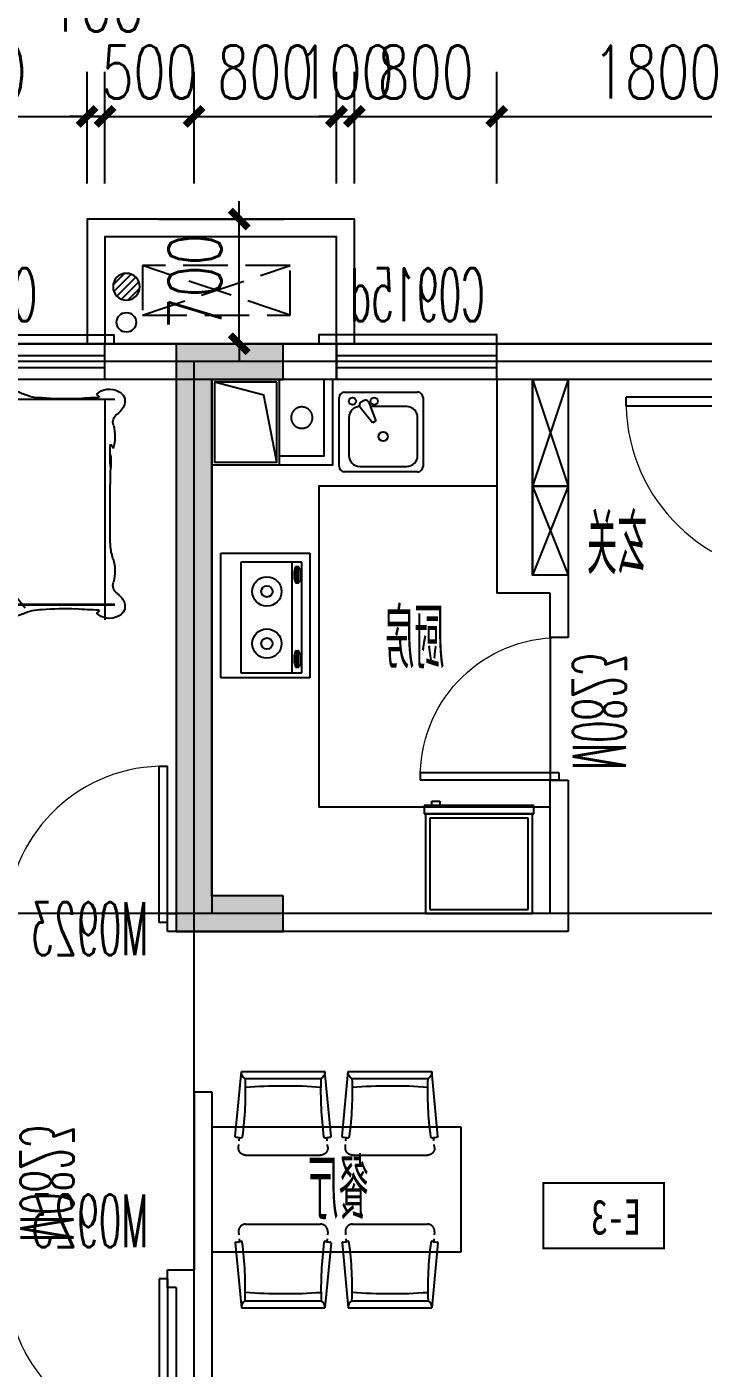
# Model space of a CAD drawing. Extents: x -129588 to 17450, y 1144 to 109436.
# Drawn here: x -14453 to -10655, y 18946 to 26478 of the extents above; entities that cross this region are included whole.
import ezdxf

# ---------------------------------------------------------------- set-up
doc = ezdxf.new("R2010")
doc.units = 0
doc.header["$LTSCALE"] = 1000
doc.header["$MEASUREMENT"] = 0
doc.linetypes.add('DASH', pattern=[0.35, 0.25, -0.1])
doc.linetypes.add('PS', pattern=[3200, 1500, -200, 1500])
for name, color, linetype in [('_S-空调立管', 7, 'Continuous'), ('A-Lvtry', 5, 'Continuous'), ('A-烟气道', 105, 'Continuous'), ('A-空调室外机', 5, 'DASH'), ('A-第三道尺寸线', 105, 'Continuous'), ('A-线脚看线', 9, 'Continuous'), ('DOTE', 16, 'Continuous'), ('NL', 5, 'Continuous'), ('PS', 6, 'PS'), ('PUB_HATCH', 8, 'Continuous'), ('PUB_TEXT', 7, 'Continuous'), ('WALL', 2, 'Continuous'), ('WINDOW', 4, 'Continuous'), ('WINDOW_TEXT', 7, 'Continuous'), ('剪力墙', 6, 'Continuous'), ('商业', 2, 'Continuous'), ('户型标示', 7, 'Continuous'), ('栏杆', 142, 'Continuous')]:
    doc.layers.add(name, color=color, linetype=linetype)
for name, color, linetype, plot in [('A-area(算全面积)', 21, 'Continuous', False), ('A-area(算半面积)', 23, 'Continuous', False), ('A-FUR', 8, 'Continuous', False)]:
    doc.layers.add(name, color=color, linetype=linetype, plot=plot)
doc.styles.add('_TCH_DIM_T3', font='SIMPLEX.shx', dxfattribs={"width": 0.705882, "bigfont": 'GBCBIG.shx'})
doc.styles.add('_TCH_WINDOW', font='SIMPLEX.shx', dxfattribs={"width": 0.7, "height": 3.5, "bigfont": 'GBCBIG.shx'})
doc.styles.get("Standard").update_dxf_attribs({"font": 'gbenor.shx', "width": 0.7, "bigfont": 'gbcbig.shx'})
doc.styles.add('黑体', font='simhei.ttf', dxfattribs={"width": 0.7})
doc.dimstyles.new('_TCH_ARCH&&100', dxfattribs={"dimtxt": 297.5, "dimasz": 100, "dimexe": 250, "dimexo": 300, "dimgap": 100, "dimtad": 1, "dimdec": 0, "dimzin": 0, "dimdsep": 46, "dimtxsty": '_TCH_DIM_T3', "dimblk": 'ARCHTICK', "dimcen": 0.09, "dimclrt": 7, "dimazin": 2, "dimtfac": 1, "dimtdec": 0, "dimtix": 1, "dimtmove": 2, "dimatfit": 3, "dimfxl": 0, "dimtolj": 1, "dimtzin": 0, "dimarcsym": 0})

# ---------------------------------------------------------------- blocks, each defined once
blk = doc.blocks.new('jgjlq030328')
at = {"layer": 'PUB_HATCH'}
blk.add_hatch(color=256, dxfattribs=at).paths.add_polyline_path([(-259335, 13911.9), (-259735, 13911.9), (-259735, 16811.9), (-259335, 16811.9), (-259335, 17011.9), (-259935, 17011.9), (-259935, 13711.9), (-259735, 13711.9), (-259335, 13711.9)])
at = {"layer": '剪力墙'}
blk.add_lwpolyline([(-259335, 13911.9), (-259735, 13911.9), (-259735, 16811.9), (-259335, 16811.9), (-259335, 17011.9), (-259935, 17011.9), (-259935, 13711.9), (-259735, 13711.9), (-259335, 13711.9)], close=True, dxfattribs=at)
blk = doc.blocks.new('zhouxianssceng0329')
at = {"layer": 'DOTE'}
for p, q in [((-3313.7, 143398.2), (-44988.6, 143398.2)), ((-13513.7, 132089.9), (-13513.7, 143398.2)), ((5501.3, 143298.2), (-44988.6, 143298.2)), ((5501.3, 140298.2), (-44988.6, 140298.2))]:
    blk.add_line(p, q, dxfattribs=at)
blk = doc.blocks.new('zt1')
at = {"layer": 'A-Lvtry', "linetype": 'Continuous'}
for p, q in [((-700, 0), (0, 0)), ((-700, -500), (-700, 0)), ((0, 0), (0, -500)), ((0, -500), (-700, -500))]:
    blk.add_line(p, q, dxfattribs=at)
at = {"layer": 'A-Lvtry'}
for p, q in [((-673.5, -113.1), (-673.5, -455.5)), ((-50.7, -113.1), (-673.5, -113.1)), ((-50.7, -455.5), (-50.7, -113.1)), ((-673.5, -399.8), (-50.7, -399.8)), ((-640.9, -422.1), (-640.8, -433.8)), ((-565.7, -431.5), (-630.4, -431.5)), ((-630.4, -431.5), (-630.4, -448.2)), ((-630.4, -448.2), (-565.7, -448.2)), ((-565.7, -448.2), (-565.7, -431.5)), ((-549.1, -423.2), (-549.1, -433.7)), ((-167.9, -422.1), (-167.8, -433.8)), ((-157.4, -431.5), (-157.4, -448.2)), ((-92.7, -431.5), (-157.4, -431.5)), ((-157.4, -448.2), (-92.7, -448.2)), ((-92.7, -448.2), (-92.7, -431.5)), ((-76.1, -423.2), (-76.1, -433.7)), ((-673.5, -455.5), (-50.7, -455.5))]:
    blk.add_line(p, q, dxfattribs=at)
for points in [[(-549.1, -423.2, 0.259034), (-551, -419.8, 0.076276), (-562.5, -414.9, 0.036515), (-576.1, -412.4, 0.026615), (-594.9, -411.4, 0.026615), (-613.8, -412.4, 0.036515), (-627.3, -414.9, 0.076276), (-638.9, -419.8, 0.259034), (-640.8, -423.2, 0.078462), (-640.6, -424.5, 0.056762)], [(-549.1, -433.7, 0.259034), (-551, -430.3, 0.076276), (-562.5, -425.4, 0.036515), (-576.1, -422.9, 0.026615), (-594.9, -421.9, 0.026615), (-613.8, -422.9, 0.036515), (-627.3, -425.4, 0.076276), (-638.9, -430.3, 0.259034), (-640.8, -433.7, 0.259034), (-638.9, -437.2, 0.056762), (-630.4, -441.2, 0.036515)], [(-565.7, -442.9, 0.008736), (-562.5, -442.1, 0.076276), (-551, -437.2, 0.259034), (-549.1, -433.7, 0.259034)], [(-76.1, -423.2, 0.259034), (-78, -419.8, 0.076276), (-89.5, -414.9, 0.036515), (-103.1, -412.4, 0.026615), (-121.9, -411.4, 0.026615), (-140.8, -412.4, 0.036515), (-154.3, -414.9, 0.076276), (-165.9, -419.8, 0.259034), (-167.8, -423.2, 0.078462), (-167.6, -424.5, 0.056762)], [(-76.1, -433.7, 0.259034), (-78, -430.3, 0.076276), (-89.5, -425.4, 0.036515), (-103.1, -422.9, 0.026615), (-121.9, -421.9, 0.026615), (-140.8, -422.9, 0.036515), (-154.3, -425.4, 0.076276), (-165.9, -430.3, 0.259034), (-167.8, -433.7, 0.259034), (-165.9, -437.2, 0.056762), (-157.4, -441.2, 0.036515)], [(-92.7, -442.9, 0.008736), (-89.5, -442.1, 0.076276), (-78, -437.2, 0.259034), (-76.1, -433.7, 0.259034)]]:
    blk.add_lwpolyline(points, format="xyb", dxfattribs=at)
at = {"layer": 'A-Lvtry', "linetype": 'Continuous'}
for centre, radius in [((-508.4, -258.5), 82.5), ((-215.8, -258.5), 82.5), ((-508.4, -258.5), 31.6), ((-215.8, -258.5), 31.6)]:
    blk.add_circle(centre, radius, dxfattribs=at)
at = {"layer": 'A-Lvtry', "width": 0.8, "flags": 9}
for tag in ['YSIZE', 'XSIZE']:
    blk.add_attdef(tag, (-350, 0), '', height=0.5, dxfattribs=at)
blk = doc.blocks.new('t4')
at = {"layer": 'A-Lvtry'}
for p, q in [((3876514.8, 2551819.5), (3876514.8, 2552229.1)), ((3876545.3, 2552259.6), (3876931.4, 2552259.6)), ((3876819.6, 2552205.6), (3876606.3, 2552205.6)), ((3876961.9, 2552229.1), (3876961.9, 2551819.5)), ((3876545.3, 2552144.6), (3876545.3, 2551880.5)), ((3876790.3, 2552072.2), (3876875.1, 2552142)), ((3876913.8, 2552122.3), (3876905.6, 2552136.5)), ((3876800.4, 2552054.6), (3876790.3, 2552072.2)), ((3876903.3, 2552093.1), (3876800.4, 2552054.6)), ((3876880.6, 2551880.5), (3876880.6, 2552084.6)), ((3876606.3, 2551819.5), (3876819.6, 2551819.5)), ((3876931.4, 2551789), (3876545.3, 2551789))]:
    blk.add_line(p, q, dxfattribs=at)
for centre, major_axis, start_param, end_param in [((3876545.3, 2552229.1), (-21.6, 21.6), -0.785398, 0.785398), ((3876606.3, 2552144.6), (-43.1, 43.1), -0.785398, 0.785398), ((3876819.6, 2552144.6), (43.1, 43.1), 5.497787, 7.068583), ((3876911.1, 2552185.3), (-14.4, 14.4), 4.712389, 10.995574), ((3876931.4, 2552229.1), (-21.6, 21.6), 3.926991, 5.497787), ((3876888, 2552126.3), (14.4, 14.4), 6.021386, 7.757331), ((3876896.2, 2552112.2), (-14.4, 14.4), 2.714645, 4.45059), ((3876911.1, 2552063.4), (14.4, 14.4), 6.283185283893945, 12.56637059107353), ((3876713, 2552012.6), (18, 18), 6.283185283897186, 12.56637059107677), ((3876545.3, 2551819.5), (21.6, 21.6), 2.356194, 3.926991), ((3876606.3, 2551880.5), (-43.1, 43.1), 0.785398, 2.356194), ((3876819.6, 2551880.5), (-43.1, 43.1), 2.356194, 3.926991), ((3876931.4, 2551819.5), (-21.6, 21.6), 2.356194, 3.926991)]:
    blk.add_ellipse(centre, major_axis=major_axis, ratio=1, start_param=start_param, end_param=end_param, dxfattribs=at)
blk = doc.blocks.new('BX1')
at = {"layer": 'A-Lvtry'}
for p, q in [((-560, 8), (-607.7, 8)), ((-607.7, 8), (-607.7, -608)), ((-560, -608), (-560, 8)), ((0, 0), (-560, 0)), ((0, -600), (0, 0)), ((-560, 0), (-560, -600)), ((-24, -24), (-536, -24)), ((-536, -24), (-536, -576)), ((-24, -576), (-24, -24)), ((-631.1, -564.3), (-631.1, -520)), ((-631.1, -520), (-607.7, -520)), ((-607.7, -520), (-607.7, -564.3)), ((-607.7, -564.3), (-631.1, -564.3)), ((-560, -600), (0, -600)), ((-536, -576), (-24, -576)), ((-607.7, -608), (-560, -608))]:
    blk.add_line(p, q, dxfattribs=at)
blk = doc.blocks.new('QWER34324')
at = {"layer": 'A-FUR'}
for p, q in [((-500, 0), (0, 0)), ((-40, -1200), (-40, 0)), ((-40, 0), (0, 0)), ((0, 0), (0, -1200)), ((-40, -11.5), (-2054.4, -11.5)), ((-40, -11.5), (-2054.4, -11.5)), ((-1999.7, -11.5), (-1999.7, -1251.2)), ((-608.2, -11.5), (-1552.4, -1182.5)), ((-575.1, -11.5), (-1363.6, -1208.2)), ((-570.6, -11.5), (-570.6, -144)), ((-519.8, -11.5), (-519.8, -134.5)), ((-63, -1125.7), (-63, -109.1)), ((-678.3, -172.7), (-678.3, -1028.2)), ((-336.3, -1028.2), (-336.3, -172.7)), ((-570.6, -1040.9), (-570.6, -1208.2)), ((-519.8, -1050.4), (-519.8, -1208.2)), ((-473.4, -1060.8), (-473.4, -1125.7)), ((-40, -1161.5), (-2054.4, -1161.5)), ((-40, -1165.5), (-2054.4, -1165.5)), ((0, -1200), (-500, -1200)), ((0, -1200), (-40, -1200))]:
    blk.add_line(p, q, dxfattribs=at)
for centre, radius, start, end in [((-2050.6, -24), 61.8, 114.65516, 197.05817), ((-2025.4, -60.8), 106, 45.78413, 118.72126), ((-1950.6, -0.8), 16, 93.39574, 183.44183), ((-1636.1, 205.2), 209.3, 267.15615, 297.45765), ((-1447.1, -169), 209.9, 87.96316, 116.12762), ((-1430.8, -151), 192, 63.04698, 92.64916), ((-1225.8, 355.3), 355.3, 250.60635, 272.32801), ((-1221.3, -2275.3), 2275.6, 85.96877, 89.74947), ((-1983, 13.6), 138.4, 203.70607, 231.95597), ((-1965.7, -1216.9), 1215.2, 83.96781, 90.04075), ((-1770.2, 1149.8), 1160.2, 266.64954, 276.11997), ((-909.2, 1295.3), 1309.4, 263.33019, 272.35813), ((-778.2, -1523.7), 1512.6, 87.0776, 92.9224), ((-655.9, 791.2), 805.5, 266.782, 275.59148), ((-480.7, -586.2), 583.8, 86.03666, 99.53314), ((-58.4, -703), 749.3, 113.83469, 131.46224), ((532.5, -1280), 1548.8, 124.57489, 131.88808), ((-774.9, -21402.4), 21401.2, 88.49238, 89.10433), ((-1546.8, -1386.7), 1810.6, 37.31306, 49.42063), ((-689.8, -564.3), 637.9, 26.40883, 59.00025), ((-268.2, -607.5), 539, 67.62117, 92.10241), ((-160, -2948.1), 2939.9, 87.66163, 91.01156), ((-2098.3, -139.8), 53.6, 340.23108, 55.86441), ((-507.3, -588.1), 449.1, 67.62117, 112.37883), ((-1819.9, -219), 236, 164.99871, 197.18078), ((-2002.9, -297.8), 43.4, 129.07345, 167.94605), ((-2962.5, -319.7), 933.9, 354.95264, 3.41649), ((-605.2, 111.5), 625, 295.48, 321.15009), ((-1219.9, -370.7), 812.7, 176.67233, 181.72422), ((-3003.8, -350.3), 972.9, 356.95871, 1.57587), ((-9950.5, -649.5), 7922.3, 358.6733, 1.8401), ((-7673.2, -3674.4), 8087.9, 20.45865, 24.04845), ((-1523.8, 282.7), 1810.6, 309.96455, 322.68694), ((-2329.2, -812.3), 299.6, 341.30518, 356.04213), ((-666.8, -563.7), 637.9, 300.99975, 333.59117), ((-1819.9, -978), 236, 162.81922, 195.00129), ((-2098.3, -1057.2), 53.6, 304.13559, 19.76892), ((-507.3, -612.9), 449.1, 247.62117, 292.37883), ((555.5, 176), 1548.8, 231.63721, 235.42511), ((-1983, -1210.6), 138.4, 128.04403, 156.29393), ((-268.2, -627.3), 539, 247.62117, 292.37883), ((-35.4, -425), 749.3, 237.46377, 246.16531), ((-2050.6, -1173), 61.8, 162.94183, 245.34484), ((-1950.6, -1196.2), 16, 176.55817, 266.60426), ((-1965.7, 19.9), 1215.2, 269.95925, 276.03219), ((-1770.2, -2346.8), 1160.2, 83.88003, 93.35046), ((-1636.1, -1402.2), 209.3, 62.54235, 92.84385), ((-1225.8, -1552.3), 355.3, 87.67199, 109.39365), ((-1221.3, 1078.3), 2275.6, 270.25053, 274.03123), ((-909.2, -2492.3), 1309.4, 87.64187, 96.66981), ((-778.2, 326.7), 1512.6, 267.0776, 272.9224), ((-655.9, -1988.2), 805.5, 84.40852, 93.218), ((-480.7, -610.8), 583.8, 260.46686, 273.96334), ((-774.9, 20205.4), 21401.2, 270.89567, 271.50762), ((-160, 1751.1), 2939.9, 268.98844, 272.33837), ((-2025.4, -1136.2), 106, 241.27874, 314.21587), ((-1447.1, -1028), 209.9, 243.87238, 272.03684), ((-1430.8, -1046), 192, 267.35084, 296.95302)]:
    blk.add_arc(centre, radius, start, end, dxfattribs=at)
blk = doc.blocks.new('chair4')
at = {"linetype": 'DASH', "ltscale": 200}
for p, q in [((-426.4, 250.4), (-410.4, 248.9)), ((-470, 210.5), (-470, -210.5)), ((-426.4, -250.4), (-410.4, -248.9))]:
    blk.add_line(p, q, dxfattribs=at)
at = {"ltscale": 20}
for p, q in [((-388.8, 247), (-371.7, 245.5)), ((-364.8, 269), (0, 234.3)), ((0, 234.3), (0, -234.3)), ((-40, 213.8), (-40, -213.8)), ((-388.8, -247), (-371.7, -245.5)), ((-364.8, -269), (0, -234.3))]:
    blk.add_line(p, q, dxfattribs=at)
at = {"linetype": 'DASH', "ltscale": 200, "extrusion": (0, 0, -1)}
for centre, start_param, end_param in [((-430, 210.5), 3.926991, 5.586837), ((-430, -210.5), 2.267145, 3.926991)]:
    blk.add_ellipse(centre, major_axis=(28.3, 28.3), ratio=1, start_param=start_param, end_param=end_param, dxfattribs=at)
at = {"ltscale": 20, "extrusion": (0, 0, -1)}
for centre, major_axis, ratio, start_param, end_param in [((-365.9, 237.3), (5.66, -5.66), 1, 0.914477, 2.702691), ((-440.3, 264.1), (50.3, 50.3), 1, 0.774487, 1.131895), ((-365.2, 265), (2.83, 2.83), 1, 3.91608, 5.586837), ((-124.5, 1886.5), (-1792.2, 85), 0.932857, 4.621064, 4.803714), ((-6.5, 197.7), (26.3, 26.3), 1, 4.375488, 5.671939), ((-2032.8, -2.5), (-3, 2384.1), 0.819086, 1.481782, 1.659811), ((-124.5, -1886.5), (1792.2, 85), 0.932857, 4.621064, 4.803714), ((-6.5, -197.7), (26.3, 26.3), 1, 2.182042, 3.478494), ((-365.9, -237.3), (5.66, 5.66), 1, 3.580494, 5.368708), ((-440.3, -264.1), (50.3, -50.3), 1, -1.131895, -0.774487), ((-365.2, -265), (2.83, -2.83), 1, 0.696349, 2.367105)]:
    blk.add_ellipse(centre, major_axis=major_axis, ratio=ratio, start_param=start_param, end_param=end_param, dxfattribs=at)
blk = doc.blocks.new('canzhuo01')
for p, q in [((38356.8, 175032.9), (36956.8, 175032.9)), ((38356.8, 174332.9), (38356.8, 175032.9)), ((36956.8, 174332.9), (38356.8, 174332.9))]:
    blk.add_line(p, q)
at = {"extrusion": (0, 0, -1), "xscale": -1, "zscale": -1, "rotation": 270}
for p in [(-37356.8, 175346.8), (-37956.8, 175346.8)]:
    blk.add_blockref('chair4', p, dxfattribs=at)
at = {"xscale": -1, "rotation": 90}
for p in [(37356.8, 174018.9), (37956.8, 174018.9)]:
    blk.add_blockref('chair4', p, dxfattribs=at)
blk = doc.blocks.new('ktswaj')
at = {"linetype": 'DASH'}
blk.add_lwpolyline([(15990.1, 179082.6), (15990.1, 178253.3), (16268.4, 178253.3), (16268.4, 179082.6)], close=True, dxfattribs=at)
for points in [[(15990.1, 179082.6), (16268.4, 178253.3)], [(15990.1, 178253.3), (16268.4, 179082.6)]]:
    blk.add_lwpolyline(points, dxfattribs=at)
blk = doc.blocks.new('$DorLib2D$00000001')
for p, q in [((0.45, 0.975), (0.5, 0.975)), ((0.45, 0), (0.45, 0.975)), ((0.5, 0), (0.5, 0.975)), ((0.5, 0), (0.45, 0))]:
    blk.add_line(p, q)
at = {"lineweight": 13}
blk.add_arc((0.475, 0), 0.975, 91.46928, 180, dxfattribs=at)
blk = doc.blocks.new('$TCHSYS$WIN2D')
for p, q in [((-0.5, 0.5), (0.5, 0.5)), ((-0.5, 0.5), (-0.5, -0.5)), ((0.5, 0.5), (0.5, -0.5)), ((0.5, 0.1667), (-0.5, 0.1667)), ((0.5, -0.1667), (-0.5, -0.1667)), ((-0.5, -0.5), (0.5, -0.5))]:
    blk.add_line(p, q)
blk = doc.blocks.new('a3huxing0323')
at = {"layer": 'A-FUR'}
for p, q in [((6407.6, 169334.8), (6607.6, 168734.8)), ((6607.6, 169334.8), (6407.6, 168734.8)), ((6607.6, 168734.8), (6407.6, 168234.8)), ((6407.6, 168734.8), (6607.6, 168234.8))]:
    blk.add_line(p, q, dxfattribs=at)
for points in [[(6407.6, 168734.8), (6607.6, 168734.8), (6607.6, 169334.8), (6407.6, 169334.8)], [(6407.6, 168234.8), (6607.6, 168234.8), (6607.6, 168734.8), (6407.6, 168734.8)]]:
    blk.add_lwpolyline(points, close=True, dxfattribs=at)
at = {"layer": 'A-Lvtry', "ltscale": 3}
blk.add_lwpolyline([(6807.5, 168734.8), (7807.5, 168734.8), (7807.5, 166934.8), (6507.5, 166934.8)], dxfattribs=at)
at = {"layer": 'A-烟气道'}
for points in [[(8027.6, 169334.8), (8407.6, 169334.8), (8407.6, 168854.8), (8027.6, 168854.8)], [(8042.6, 169319.8), (8392.6, 169319.8), (8392.6, 168869.8), (8042.6, 168869.8)]]:
    blk.add_lwpolyline(points, close=True, dxfattribs=at)
blk.add_lwpolyline([(8042.6, 168869.8), (8116, 169245.7), (8392.6, 169319.8)], dxfattribs=at)
at = {"layer": 'PS', "ltscale": 0.5}
blk.add_circle((7902.6, 169119.8), 60, dxfattribs=at)
at = {"layer": 'WALL'}
for p, q in [((5007.6, 169534.8), (6707.6, 169534.8)), ((6807.6, 169534.8), (6707.6, 169534.8)), ((6807.6, 169334.8), (6807.6, 169534.8)), ((8507.6, 169534.8), (7707.6, 169534.8)), ((7707.6, 169534.8), (7707.6, 169334.8)), ((9007.6, 169534.8), (8507.6, 169534.8)), ((9007.6, 169334.8), (9007.6, 169534.8)), ((5207.6, 169334.8), (6607.6, 169334.8)), ((6607.6, 169334.8), (6607.6, 168234.8)), ((6807.6, 169334.8), (6807.6, 168134.8)), ((7707.6, 169334.8), (8407.6, 169334.8)), ((8407.6, 169334.8), (8407.6, 166334.8)), ((8607.6, 169334.8), (8607.6, 166334.8)), ((8607.6, 169334.8), (9007.6, 169334.8)), ((6407.6, 168234.8), (6607.6, 168234.8)), ((6407.6, 168234.8), (6407.6, 167884.8)), ((6507.6, 168134.8), (6807.6, 168134.8)), ((6507.6, 167884.8), (6507.6, 168134.8)), ((6407.6, 167884.8), (6507.6, 167884.8)), ((6507.6, 167084.8), (6407.6, 167084.8)), ((6407.6, 167084.8), (6407.6, 166234.8)), ((6507.6, 166334.8), (6507.6, 167084.8)), ((6507.6, 166334.8), (8407.6, 166334.8)), ((8657.6, 166334.8), (8607.6, 166334.8)), ((8657.6, 166234.8), (8657.6, 166334.8)), ((6407.6, 166234.8), (8507.6, 166234.8)), ((8507.6, 166234.8), (8657.6, 166234.8)), ((8407.6, 165334.8), (8407.6, 164334.8)), ((8507.6, 165334.8), (8407.6, 165334.8)), ((8507.6, 165334.8), (8507.6, 164334.8)), ((8407.6, 164334.8), (8407.6, 160734.8)), ((8657.6, 164334.8), (8507.6, 164334.8)), ((8657.6, 164234.8), (8657.6, 164334.8)), ((8607.6, 164234.8), (8657.6, 164234.8)), ((8607.6, 164234.8), (8607.6, 160734.8))]:
    blk.add_line(p, q, dxfattribs=at)
for points in [[(8027.6, 168854.8), (7727.6, 168854.8), (7727.6, 169334.8)], [(8027.6, 168904.8), (7777.6, 168904.8), (7777.6, 169334.8)]]:
    blk.add_lwpolyline(points, dxfattribs=at)
at = {"layer": 'WINDOW'}
blk.add_line((6507.6, 167884.8), (6507.6, 167084.8), dxfattribs=at)
at = {"layer": '户型标示', "color": 2, "const_width": 11.2}
blk.add_lwpolyline([(6546.4, 164821.9), (5868.7, 164821.9), (5868.7, 164455.5), (6546.4, 164455.5)], close=True, dxfattribs=at)
at = {"layer": '栏杆'}
for points in [[(7607.6, 169534.8), (7607.6, 170234.8), (9107.6, 170234.8), (9107.6, 169534.8)], [(7707.6, 169534.8), (7707.6, 170134.8), (9007.6, 170134.8), (9007.6, 169534.8)]]:
    blk.add_lwpolyline(points, dxfattribs=at)
at = {"layer": 'A-FUR', "xscale": -1}
blk.add_blockref('canzhuo01', (45364.4, -9898.1), dxfattribs=at)
at = {"layer": 'A-Lvtry', "extrusion": (-1.08889e-08, -3.92285e-11, -1), "zscale": -1.000000000000011}
for name, p, rotation in [('zt1', (-8357.3, 168359.4), 90.00000133402135), ('BX1', (-6607.5, 166334.8), 270)]:
    blk.add_blockref(name, p, dxfattribs=dict(at, rotation=rotation))
at = {"layer": 'A-空调室外机', "extrusion": (0, 0, -1), "zscale": -1, "rotation": 90}
blk.add_blockref('ktswaj', (170285.3, 153705.5), dxfattribs=at)
at = {"layer": 'WALL'}
blk.add_blockref('QWER34324', (11007.6, 169234.8), dxfattribs=at)
at = {"layer": 'WINDOW'}
ref = blk.add_blockref('$TCHSYS$WIN2D', (7257.6, 169434.8), dxfattribs=dict(at, xscale=900, yscale=-200, zscale=900))
ref.add_attrib('A', 'C0915d', (6876.1, 169661), dxfattribs={"layer": 'WINDOW_TEXT', "height": 297.5, "style": '_TCH_WINDOW', "width": 0.494118})
ref = blk.add_blockref('$TCHSYS$WIN2D', (9757.6, 169434.8), dxfattribs=dict(at, xscale=1500, yscale=-200, zscale=1500))
ref.add_attrib('A', 'C1515b', (9390.1, 169661), dxfattribs={"layer": 'WINDOW_TEXT', "height": 297.5, "style": '_TCH_WINDOW', "width": 0.494118})
ref = blk.add_blockref('$DorLib2D$00000001', (5107.6, 168734.8), dxfattribs=dict(at, xscale=-1000, yscale=1000, zscale=-1000, rotation=270))
ref.add_attrib('A', 'FDM1023', (4981.4, 168269.3), dxfattribs={"layer": 'WINDOW_TEXT', "height": 297.5, "rotation": 90, "style": '_TCH_WINDOW', "width": 0.494118})
ref = blk.add_blockref('$DorLib2D$00000001', (6457.6, 167484.8), dxfattribs=dict(at, xscale=800, yscale=800, zscale=800, rotation=270))
ref.add_attrib('A', 'M0823', (6381.4, 167141.8), dxfattribs={"layer": 'WINDOW_TEXT', "height": 297.5, "rotation": 90, "style": '_TCH_WINDOW', "width": 0.494118})
ref = blk.add_blockref('$DorLib2D$00000001', (9107.6, 166284.8), dxfattribs=dict(at, xscale=-900, yscale=900, zscale=-900))
ref.add_attrib('A', 'M0923', (8764.6, 166100.8), dxfattribs={"layer": 'WINDOW_TEXT', "height": 297.5, "style": '_TCH_WINDOW', "width": 0.494118})
ref = blk.add_blockref('$DorLib2D$00000001', (9657.6, 164834.8), dxfattribs=dict(at, xscale=800, yscale=800, zscale=800, rotation=270))
ref.add_attrib('A', 'M0823', (9481.4, 164491.8), dxfattribs={"layer": 'WINDOW_TEXT', "height": 297.5, "rotation": 90, "style": '_TCH_WINDOW', "width": 0.494118})
ref = blk.add_blockref('$DorLib2D$00000001', (9107.6, 164284.8), dxfattribs=dict(at, xscale=-900, yscale=-900, zscale=-900))
ref.add_attrib('A', 'M0923', (8764.6, 164461), dxfattribs={"layer": 'WINDOW_TEXT', "height": 297.5, "style": '_TCH_WINDOW', "width": 0.494118})
at = {"layer": '商业', "extrusion": (0, 0, -1), "zscale": -1, "rotation": 90}
blk.add_blockref('t4', (2544566.8, -3707699.1), dxfattribs=at)
at = {"layer": 'PUB_TEXT', "width": 0.7}
for s, p in [('玄关', (5961.5, 168239)), ('厨房', (7100.7, 167710.8)), ('餐厅', (7526.5, 164617.4))]:
    blk.add_text(s, height=337.59, dxfattribs=at).set_placement(p)
at = {"layer": '户型标示', "color": 2, "style": '黑体', "width": 0.7}
blk.add_text('E-3', height=197.15, dxfattribs=at).set_placement((5998.4, 164532.8))
blk = doc.blocks.new('ssxianjiao0329')
at = {"layer": 'A-线脚看线'}
for points in [[(-15563.7, 143498.2), (-15563.7, 143548.2), (-13963.7, 143548.2), (-13963.7, 143498.2)], [(-11813.6, 143498.2), (-11813.6, 143548.2), (-12813.6, 143548.2), (-12813.6, 143498.2)]]:
    blk.add_lwpolyline(points, dxfattribs=at)
blk = doc.blocks.new('hhhhxintongqutong0329')
at = {"layer": 'A-area(算全面积)'}
blk.add_lwpolyline([(-17613.7, 20582.6), (-17613.7, 13682.6), (-16213.7, 13682.6), (-16213.5, 16982.6), (-15613.7, 16982.6), (-15613.7, 16782.6), (-5513.7, 16782.6), (-5513.7, 20582.6)], close=True, dxfattribs=at)
blk = doc.blocks.new('_LV13')
at = {"color": 0}
for p, q in [((-0.071, 0.495), (-0.495, 0.071)), ((0.183, 0.465), (-0.465, -0.183)), ((0.354, 0.354), (-0.354, -0.354)), ((0.465, 0.183), (-0.183, -0.465)), ((0.495, -0.071), (0.071, -0.495))]:
    blk.add_line(p, q, dxfattribs=at)
blk.add_circle((0, 0), 0.5)
blk = doc.blocks.new('jfdsjjkjkh')
at = {"layer": '_S-空调立管'}
blk.add_lwpolyline([(-13893.7, 146763.3, -1), (-13893.7, 146653.3, -1)], format="xyb", close=True, dxfattribs=at)
at = {"layer": 'NL', "ltscale": 0.5, "extrusion": (0, 0, -1), "xscale": 150, "yscale": 150, "zscale": -150, "rotation": 90}
blk.add_blockref('_LV13', (13893.7, 146908.3), dxfattribs=at)
blk = doc.blocks.new('_ArchTick')
at = {"color": 0, "linetype": 'ByBlock', "const_width": 0.4}
blk.add_lwpolyline([(-0.5, -0.5), (0.5, 0.5)], dxfattribs=at)
blk = doc.blocks.new('*D317')
at = {"layer": 'A-第三道尺寸线', "color": 0, "lineweight": -2, "transparency": 16777216}
for p, q in [((-13260.2, 25398.2), (-13260.2, 25498.2)), ((-13713.7, 25398.2), (-13010.2, 25398.2)), ((-13260.2, 24698.2), (-13260.2, 25398.2)), ((-13713.7, 24698.2), (-13010.2, 24698.2)), ((-13260.2, 24698.2), (-13260.2, 24598.2))]:
    blk.add_line(p, q, dxfattribs=at)
at = {"layer": 'Defpoints', "color": 0, "transparency": 16777216}
for p in [(-14013.7, 25398.2), (-13260.2, 25398.2), (-14013.7, 24698.2)]:
    blk.add_point(p, dxfattribs=at)
at = {"layer": 'A-第三道尺寸线', "color": 0, "lineweight": -2, "transparency": 16777216, "xscale": 100, "yscale": 100, "zscale": 100}
for p, rotation in [((-13260.2, 25398.2), 270), ((-13260.2, 24698.2), 90)]:
    blk.add_blockref('_ArchTick', p, dxfattribs=dict(at, rotation=rotation))
at = {"layer": 'A-第三道尺寸线', "color": 7, "transparency": 16777216, "insert": (-13508.9, 25048.2), "char_height": 297.5, "attachment_point": 5, "rotation": 90, "style": '_TCH_DIM_T3'}
blk.add_mtext('\\A1;700', dxfattribs=at)
blk = doc.blocks.new('*D352')
at = {"layer": 'A-第三道尺寸线', "color": 0, "lineweight": -2, "transparency": 16777216}
for p, q in [((-15513.7, 25598.2), (-15513.7, 26224.5)), ((-14113.7, 25598.2), (-14113.7, 26224.5)), ((-15513.7, 25974.5), (-14113.7, 25974.5))]:
    blk.add_line(p, q, dxfattribs=at)
at = {"layer": 'Defpoints', "color": 0, "transparency": 16777216}
for p in [(-14113.7, 25974.5), (-15513.7, 25298.2), (-14113.7, 25298.2)]:
    blk.add_point(p, dxfattribs=at)
at = {"layer": 'A-第三道尺寸线', "color": 0, "lineweight": -2, "transparency": 16777216, "xscale": 100, "yscale": 100, "zscale": 100, "rotation": 180}
blk.add_blockref('_ArchTick', (-15513.7, 25974.5), dxfattribs=at)
at = {"layer": 'A-第三道尺寸线', "color": 0, "lineweight": -2, "transparency": 16777216, "xscale": 100, "yscale": 100, "zscale": 100}
blk.add_blockref('_ArchTick', (-14113.7, 25974.5), dxfattribs=at)
at = {"layer": 'A-第三道尺寸线', "color": 7, "transparency": 16777216, "insert": (-14813.7, 26223.3), "char_height": 297.5, "attachment_point": 5, "style": '_TCH_DIM_T3'}
blk.add_mtext('\\A1;1400', dxfattribs=at)
blk = doc.blocks.new('*D353')
at = {"layer": 'A-第三道尺寸线', "color": 0, "lineweight": -2, "transparency": 16777216}
for p, q in [((-14113.7, 25598.2), (-14113.7, 26224.5)), ((-14013.7, 25598.2), (-14013.7, 26224.5)), ((-14113.7, 25974.5), (-14213.7, 25974.5)), ((-14113.7, 25974.5), (-14013.7, 25974.5)), ((-14013.7, 25974.5), (-13913.7, 25974.5))]:
    blk.add_line(p, q, dxfattribs=at)
at = {"layer": 'Defpoints', "color": 0, "transparency": 16777216}
for p in [(-14013.7, 25974.5), (-14113.7, 25298.2), (-14013.7, 25298.2)]:
    blk.add_point(p, dxfattribs=at)
at = {"layer": 'A-第三道尺寸线', "color": 0, "lineweight": -2, "transparency": 16777216, "xscale": 100, "yscale": 100, "zscale": 100}
blk.add_blockref('_ArchTick', (-14113.7, 25974.5), dxfattribs=at)
at = {"layer": 'A-第三道尺寸线', "color": 0, "lineweight": -2, "transparency": 16777216, "xscale": 100, "yscale": 100, "zscale": 100, "rotation": 180}
blk.add_blockref('_ArchTick', (-14013.7, 25974.5), dxfattribs=at)
at = {"layer": 'A-第三道尺寸线', "color": 7, "transparency": 16777216, "insert": (-14063.7, 26599.5), "char_height": 297.5, "attachment_point": 5, "style": '_TCH_DIM_T3'}
blk.add_mtext('\\A1;100', dxfattribs=at)
blk = doc.blocks.new('*D354')
at = {"layer": 'A-第三道尺寸线', "color": 0, "lineweight": -2, "transparency": 16777216}
for p, q in [((-14013.7, 25598.2), (-14013.7, 26224.5)), ((-13513.7, 25598.2), (-13513.7, 26224.5)), ((-14013.7, 25974.5), (-14113.7, 25974.5)), ((-14013.7, 25974.5), (-13513.7, 25974.5)), ((-13513.7, 25974.5), (-13413.7, 25974.5))]:
    blk.add_line(p, q, dxfattribs=at)
at = {"layer": 'Defpoints', "color": 0, "transparency": 16777216}
for p in [(-13513.7, 25974.5), (-14013.7, 25298.2), (-13513.7, 25298.2)]:
    blk.add_point(p, dxfattribs=at)
at = {"layer": 'A-第三道尺寸线', "color": 0, "lineweight": -2, "transparency": 16777216, "xscale": 100, "yscale": 100, "zscale": 100}
blk.add_blockref('_ArchTick', (-14013.7, 25974.5), dxfattribs=at)
at = {"layer": 'A-第三道尺寸线', "color": 0, "lineweight": -2, "transparency": 16777216, "xscale": 100, "yscale": 100, "zscale": 100, "rotation": 180}
blk.add_blockref('_ArchTick', (-13513.7, 25974.5), dxfattribs=at)
at = {"layer": 'A-第三道尺寸线', "color": 7, "transparency": 16777216, "insert": (-13763.7, 26223.3), "char_height": 297.5, "attachment_point": 5, "style": '_TCH_DIM_T3'}
blk.add_mtext('\\A1;500', dxfattribs=at)
blk = doc.blocks.new('*D355')
at = {"layer": 'A-第三道尺寸线', "color": 0, "lineweight": -2, "transparency": 16777216}
for p, q in [((-13513.7, 25598.2), (-13513.7, 26224.5)), ((-12713.7, 25598.2), (-12713.7, 26224.5)), ((-13513.7, 25974.5), (-12713.7, 25974.5))]:
    blk.add_line(p, q, dxfattribs=at)
at = {"layer": 'Defpoints', "color": 0, "transparency": 16777216}
for p in [(-12713.7, 25974.5), (-13513.7, 25298.2), (-12713.7, 25298.2)]:
    blk.add_point(p, dxfattribs=at)
at = {"layer": 'A-第三道尺寸线', "color": 0, "lineweight": -2, "transparency": 16777216, "xscale": 100, "yscale": 100, "zscale": 100, "rotation": 180}
blk.add_blockref('_ArchTick', (-13513.7, 25974.5), dxfattribs=at)
at = {"layer": 'A-第三道尺寸线', "color": 0, "lineweight": -2, "transparency": 16777216, "xscale": 100, "yscale": 100, "zscale": 100}
blk.add_blockref('_ArchTick', (-12713.7, 25974.5), dxfattribs=at)
at = {"layer": 'A-第三道尺寸线', "color": 7, "transparency": 16777216, "insert": (-13113.7, 26223.3), "char_height": 297.5, "attachment_point": 5, "style": '_TCH_DIM_T3'}
blk.add_mtext('\\A1;800', dxfattribs=at)
blk = doc.blocks.new('*D356')
at = {"layer": 'A-第三道尺寸线', "color": 0, "lineweight": -2, "transparency": 16777216}
for p, q in [((-12713.7, 25598.2), (-12713.7, 26224.5)), ((-12613.7, 25598.2), (-12613.7, 26224.5)), ((-12713.7, 25974.5), (-12813.7, 25974.5)), ((-12713.7, 25974.5), (-12613.7, 25974.5)), ((-12613.7, 25974.5), (-12513.7, 25974.5))]:
    blk.add_line(p, q, dxfattribs=at)
at = {"layer": 'Defpoints', "color": 0, "transparency": 16777216}
for p in [(-12613.7, 25974.5), (-12713.7, 25298.2), (-12613.7, 25298.2)]:
    blk.add_point(p, dxfattribs=at)
at = {"layer": 'A-第三道尺寸线', "color": 0, "lineweight": -2, "transparency": 16777216, "xscale": 100, "yscale": 100, "zscale": 100}
blk.add_blockref('_ArchTick', (-12713.7, 25974.5), dxfattribs=at)
at = {"layer": 'A-第三道尺寸线', "color": 0, "lineweight": -2, "transparency": 16777216, "xscale": 100, "yscale": 100, "zscale": 100, "rotation": 180}
blk.add_blockref('_ArchTick', (-12613.7, 25974.5), dxfattribs=at)
at = {"layer": 'A-第三道尺寸线', "color": 7, "transparency": 16777216, "insert": (-12663.7, 26223.3), "char_height": 297.5, "attachment_point": 5, "style": '_TCH_DIM_T3'}
blk.add_mtext('\\A1;100', dxfattribs=at)
blk = doc.blocks.new('*D357')
at = {"layer": 'A-第三道尺寸线', "color": 0, "lineweight": -2, "transparency": 16777216}
for p, q in [((-12613.7, 25598.2), (-12613.7, 26224.5)), ((-11813.7, 25598.2), (-11813.7, 26224.5)), ((-12613.7, 25974.5), (-11813.7, 25974.5))]:
    blk.add_line(p, q, dxfattribs=at)
at = {"layer": 'Defpoints', "color": 0, "transparency": 16777216}
for p in [(-11813.7, 25974.5), (-12613.7, 25298.2), (-11813.7, 25298.2)]:
    blk.add_point(p, dxfattribs=at)
at = {"layer": 'A-第三道尺寸线', "color": 0, "lineweight": -2, "transparency": 16777216, "xscale": 100, "yscale": 100, "zscale": 100, "rotation": 180}
blk.add_blockref('_ArchTick', (-12613.7, 25974.5), dxfattribs=at)
at = {"layer": 'A-第三道尺寸线', "color": 0, "lineweight": -2, "transparency": 16777216, "xscale": 100, "yscale": 100, "zscale": 100}
blk.add_blockref('_ArchTick', (-11813.7, 25974.5), dxfattribs=at)
at = {"layer": 'A-第三道尺寸线', "color": 7, "transparency": 16777216, "insert": (-12213.7, 26223.3), "char_height": 297.5, "attachment_point": 5, "style": '_TCH_DIM_T3'}
blk.add_mtext('\\A1;800', dxfattribs=at)
blk = doc.blocks.new('*D358')
at = {"layer": 'A-第三道尺寸线', "color": 0, "lineweight": -2, "transparency": 16777216}
for p, q in [((-11813.7, 25598.2), (-11813.7, 26224.5)), ((-10013.7, 25598.2), (-10013.7, 26224.5)), ((-11813.7, 25974.5), (-10013.7, 25974.5))]:
    blk.add_line(p, q, dxfattribs=at)
at = {"layer": 'Defpoints', "color": 0, "transparency": 16777216}
for p in [(-10013.7, 25974.5), (-11813.7, 25298.2), (-10013.7, 25298.2)]:
    blk.add_point(p, dxfattribs=at)
at = {"layer": 'A-第三道尺寸线', "color": 0, "lineweight": -2, "transparency": 16777216, "xscale": 100, "yscale": 100, "zscale": 100, "rotation": 180}
blk.add_blockref('_ArchTick', (-11813.7, 25974.5), dxfattribs=at)
at = {"layer": 'A-第三道尺寸线', "color": 0, "lineweight": -2, "transparency": 16777216, "xscale": 100, "yscale": 100, "zscale": 100}
blk.add_blockref('_ArchTick', (-10013.7, 25974.5), dxfattribs=at)
at = {"layer": 'A-第三道尺寸线', "color": 7, "transparency": 16777216, "insert": (-10913.7, 26223.3), "char_height": 297.5, "attachment_point": 5, "style": '_TCH_DIM_T3'}
blk.add_mtext('\\A1;1800', dxfattribs=at)

msp = doc.modelspace()

# ---------------------------------------------------------------- block references
msp.add_blockref('zhouxianssceng0329', (0, -118800))
at = {"layer": '剪力墙'}
msp.add_blockref('jgjlq030328', (246321.3, 7686.3, 0), dxfattribs=at)

# ---------------------------------------------------------------- next in the draw order: block references
at = {"xscale": -1}
msp.add_blockref('a3huxing0323', (-5006.1, -144836.6), dxfattribs=at)

# ---------------------------------------------------------------- next in the draw order: linework, layer by layer
at = {"layer": 'A-area(算全面积)'}
msp.add_lwpolyline([(-16513.7, 30298.2), (-8013.7, 30298.2), (-8013.7, 29898.2), (-4113.7, 29898.2), (-4113.7, 24498.2), (-3413.7, 24498.2), (-3413.7, 23198.2), (-10013.7, 23198.2), (-10013.7, 24698.2), (-15613.7, 24698.2)], dxfattribs=at)

# ---------------------------------------------------------------- next in the draw order: block references
for name, p in [('ssxianjiao0329', (0, -118800)), ('hhhhxintongqutong0329', (0, 7915.6))]:
    msp.add_blockref(name, p)
at = {"layer": 'A-area(算半面积)'}
msp.add_blockref('jfdsjjkjkh', (0, -121890.1), dxfattribs=at)

# ---------------------------------------------------------------- next in the draw order: dimensions: what is measured, and where the dimension line sits
at = {"layer": 'A-第三道尺寸线'}
dim = msp.add_linear_dim(base=(-14013.7, 25974.5), p1=(-14113.7, 25298.2), p2=(-14013.7, 25298.2), angle=0, dimstyle='_TCH_ARCH&&100', dxfattribs=at)
dim.commit()
dim.dimension.update_dxf_attribs({"geometry": '*D353', "text_midpoint": (-14063.7, 26599.5), "dimtype": 129})
for p1, p2, distance, picture, middle in [((-15513.7, 25298.2), (-14113.7, 25298.2), 676.3, '*D352', (-14813.7, 26223.3)), ((-14013.7, 25298.2), (-13513.7, 25298.2), 676.3, '*D354', (-13763.7, 26223.3)), ((-13513.7, 25298.2), (-12713.7, 25298.2), 676.3, '*D355', (-13113.7, 26223.3)), ((-12713.7, 25298.2), (-12613.7, 25298.2), 676.3, '*D356', (-12663.7, 26223.3)), ((-12613.7, 25298.2), (-11813.7, 25298.2), 676.3, '*D357', (-12213.7, 26223.3)), ((-11813.7, 25298.2), (-10013.7, 25298.2), 676.3, '*D358', (-10913.7, 26223.3)), ((-14013.7, 24698.2), (-14013.7, 25398.2), -753.5, '*D317', (-13508.9, 25048.2))]:
    dim = msp.add_aligned_dim(p1=p1, p2=p2, distance=distance, dimstyle='_TCH_ARCH&&100', dxfattribs=at)
    dim.commit()
    dim.dimension.update_dxf_attribs({"geometry": picture, "text_midpoint": middle})

doc.saveas('drawing.dxf')
